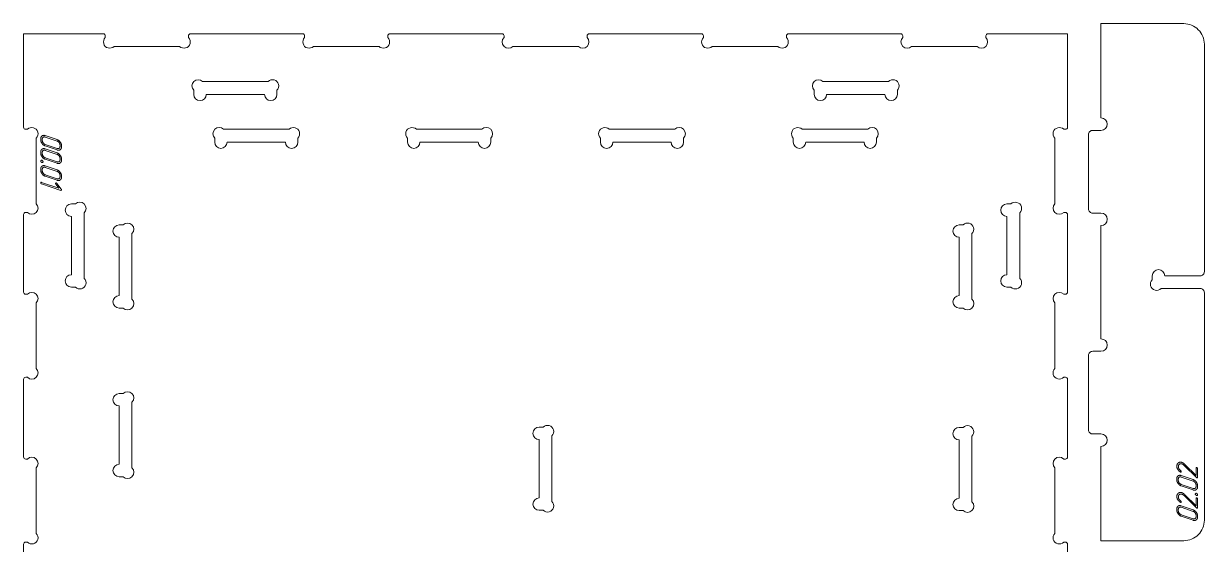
# Model space of a CAD drawing. Header units: millimetres. Extents: x 10 to 1489, y -739 to -10.
# Drawn here: x 890 to 1461, y -262 to -10 of the extents above; entities that cross this region are included whole.
import ezdxf

# ---------------------------------------------------------------- set-up
doc = ezdxf.new("R2010")
doc.units = ezdxf.units.MM
doc.layers.add('cut', color=7, linetype='Continuous', lineweight=0)
doc.layers.add('mark', color=7, linetype='Continuous', lineweight=0)

msp = doc.modelspace()

# ---------------------------------------------------------------- linework, layer by layer
at = {"layer": 'cut'}
for points in [[(1411.330394, -260.177264), (1411.330394, -214.577367, 1), (1411.330394, -208.577367), (1407.330402, -208.577367, -0.4142135624), (1405.330406, -206.577371), (1405.330406, -170.577444, -0.4142136851), (1407.330402, -168.577447), (1411.330394, -168.577447, 1), (1411.330394, -162.577447), (1411.330394, -107.777581, 1), (1411.330394, -101.777581), (1407.330402, -101.777581, -0.4142135624), (1405.330406, -99.777585), (1405.330406, -63.777658, -0.4142136851), (1407.330402, -61.777661), (1411.330394, -61.777661, 1), (1411.330394, -55.777661), (1411.330394, -10.177764), (1451.330314, -10.177764, -0.4142135624), (1461.330294, -20.177744), (1461.330294, -130.077524, -0.4142135624), (1459.330298, -132.07752), (1442.130345, -132.07752, 1), (1436.130345, -132.07752), (1436.130345, -134.034867, 1), (1440.372986, -138.277508), (1459.330298, -138.277508, -0.4142135624), (1461.330294, -140.277504), (1461.330294, -250.177284, -0.4142135624), (1451.330314, -260.177264)], [(976.896157, -38.176688, 1), (972.653516, -42.419329), (972.653516, -44.376675, 1), (978.653516, -44.376675), (1006.853435, -44.376675, 1), (1012.853435, -44.376675), (1012.853435, -42.419329, 1), (1008.610794, -38.176688)], [(1276.895557, -38.176688, 1), (1272.652916, -42.419329), (1272.652916, -44.376675, 1), (1278.652916, -44.376675), (1306.852835, -44.376675, 1), (1312.852835, -44.376675), (1312.852835, -42.419329, 1), (1308.610194, -38.176688)], [(986.996137, -61.276641, 1), (982.753496, -65.519282), (982.753496, -67.476629, 1), (988.753496, -67.476629), (1016.953415, -67.476629, 1), (1022.953415, -67.476629), (1022.953415, -65.519282, 1), (1018.710774, -61.276641)], [(1080.262617, -61.276641, 1), (1076.019976, -65.519282), (1076.019976, -67.476629, 1), (1082.019976, -67.476629), (1110.219895, -67.476629, 1), (1116.219895, -67.476629), (1116.219895, -65.519282, 1), (1111.977254, -61.276641)], [(1173.529097, -61.276641, 1), (1169.286456, -65.519282), (1169.286456, -67.476629, 1), (1175.286456, -67.476629), (1203.486376, -67.476629, 1), (1209.486376, -67.476629), (1209.486376, -65.519282, 1), (1205.243735, -61.276641)], [(1266.795577, -61.276641, 1), (1262.552936, -65.519282), (1262.552936, -67.476629, 1), (1268.552936, -67.476629), (1296.752856, -67.476629, 1), (1302.752856, -67.476629), (1302.752856, -65.519282, 1), (1298.510215, -61.276641)], [(919.653622, -101.61921, 1), (915.410981, -97.376569), (913.453634, -97.376569, 1), (913.453634, -103.376569), (913.453634, -131.576489, 1), (913.453634, -137.576489), (915.410981, -137.576489, 1), (919.653622, -133.333848)], [(1372.052717, -101.61921, 1), (1367.810076, -97.376569), (1365.852729, -97.376569, 1), (1365.852729, -103.376569), (1365.852729, -131.576489, 1), (1365.852729, -137.576489), (1367.810076, -137.576489, 1), (1372.052717, -133.333848)], [(942.753576, -111.71919, 1), (938.510935, -107.476549), (936.553588, -107.476549, 1), (936.553588, -113.476549), (936.553588, -141.676469, 1), (936.553588, -147.676469), (938.510935, -147.676469, 1), (942.753576, -143.433828)], [(1348.952763, -111.71919, 1), (1344.710122, -107.476549), (1342.752776, -107.476549, 1), (1342.752776, -113.476549), (1342.752776, -141.676469, 1), (1342.752776, -147.676469), (1344.710122, -147.676469, 1), (1348.952763, -143.433828)], [(942.753576, -193.249972, 1), (938.510935, -189.007331), (936.553588, -189.007331, 1), (936.553588, -195.007331), (936.553588, -223.20725, 1), (936.553588, -229.20725), (938.510935, -229.20725, 1), (942.753576, -224.964609)], [(1145.853169, -209.518994, 1), (1141.610528, -205.276353), (1139.653182, -205.276353, 1), (1139.653182, -211.276353), (1139.653182, -239.476273, 1), (1139.653182, -245.476273), (1141.610528, -245.476273, 1), (1145.853169, -241.233632)], [(1348.952763, -209.668994, 1), (1344.710122, -205.426353), (1342.752776, -205.426353, 1), (1342.752776, -211.426353), (1342.752776, -239.626273, 1), (1342.752776, -245.626273), (1344.710122, -245.626273, 1), (1348.952763, -241.383632)]]:
    msp.add_lwpolyline(points, format="xyb", close=True, dxfattribs=at)
msp.add_lwpolyline([(890.35368, -299.376165), (890.35368, -261.87624, -0.4142136493), (891.353678, -260.876242), (892.211027, -260.876242, 1), (896.453668, -256.633601), (896.453668, -224.918964, 1), (892.211027, -220.676323), (891.353678, -220.676323, -0.4142135573), (890.35368, -219.676325), (890.35368, -182.1764, -0.4142136493), (891.353678, -181.176402), (892.211027, -181.176402, 1), (896.453668, -176.933761), (896.453668, -145.219123, 1), (892.211027, -140.976482), (891.353678, -140.976482, -0.4142135573), (890.35368, -139.976484), (890.35368, -102.476559, -0.4142136493), (891.353678, -101.476561), (892.211027, -101.476561, 1), (896.453668, -97.23392), (896.453668, -65.519282, 1), (892.211027, -61.276641), (891.353678, -61.276641, -0.4142135624), (890.35368, -60.276643), (890.35368, -15.076734), (928.853603, -15.076734, -0.4142135624), (929.853601, -16.076732), (929.853601, -16.934081, 1), (934.096242, -21.176722), (965.81088, -21.176722, 1), (970.053521, -16.934081), (970.053521, -16.076732, -0.4142135624), (971.053519, -15.076734), (1025.253411, -15.076734, -0.4142135624), (1026.253409, -16.076732), (1026.253409, -16.934081, 1), (1030.49605, -21.176722), (1062.210687, -21.176722, 1), (1066.453328, -16.934081), (1066.453328, -16.076732, -0.4142135624), (1067.453326, -15.076734), (1121.653218, -15.076734, -0.4142135624), (1122.653216, -16.076732), (1122.653216, -16.934081, 1), (1126.895857, -21.176722), (1158.610494, -21.176722, 1), (1162.853135, -16.934081), (1162.853135, -16.076732, -0.4142135624), (1163.853134, -15.076734), (1218.053025, -15.076734, -0.4142135624), (1219.053023, -16.076732), (1219.053023, -16.934081, 1), (1223.295664, -21.176722), (1255.010302, -21.176722, 1), (1259.252943, -16.934081), (1259.252943, -16.076732, -0.4142135624), (1260.252941, -15.076734), (1314.452832, -15.076734, -0.4142135624), (1315.45283, -16.076732), (1315.45283, -16.934081, 1), (1319.695471, -21.176722), (1351.410109, -21.176722, 1), (1355.65275, -16.934081), (1355.65275, -16.076732, -0.4142135624), (1356.652748, -15.076734), (1395.152671, -15.076734), (1395.152671, -60.276643, -0.4142135624), (1394.152673, -61.276641), (1393.295324, -61.276641, 1), (1389.052683, -65.519282), (1389.052683, -97.23392, 1), (1393.295324, -101.476561), (1394.152673, -101.476561, -0.4142135624), (1395.152671, -102.476559), (1395.152671, -139.976484, -0.4142135624), (1394.152673, -140.976482), (1393.295324, -140.976482, 1), (1389.052683, -145.219123), (1389.052683, -176.933761, 1), (1393.295324, -181.176402), (1394.152673, -181.176402, -0.4142135624), (1395.152671, -182.1764), (1395.152671, -219.676325, -0.4142135624), (1394.152673, -220.676323), (1393.295324, -220.676323, 1), (1389.052683, -224.918964), (1389.052683, -256.633601, 1), (1393.295324, -260.876242), (1394.152673, -260.876242, -0.4142135624), (1395.152671, -261.87624), (1395.152671, -299.376165, -0.4142135624)], format="xyb", dxfattribs=at)
at = {"layer": 'mark'}
for points in [[(900.808504, -69.311037), (906.522778, -71.252997), (906.633339, -71.288091), (906.741807, -71.317506), (906.848182, -71.341244), (906.952465, -71.359303), (907.054655, -71.371684), (907.154752, -71.378388), (907.252757, -71.379413), (907.348669, -71.374761), (907.442489, -71.36443), (907.534216, -71.348421), (907.62385, -71.326735), (907.711392, -71.29937), (907.796841, -71.266327), (907.880197, -71.227607), (907.961461, -71.183208), (908.040632, -71.133132), (908.116316, -71.078438), (908.187116, -71.020187), (908.253034, -70.95838), (908.314069, -70.893016), (908.370222, -70.824096), (908.421491, -70.751619), (908.467878, -70.675585), (908.509381, -70.595995), (908.546002, -70.512849), (908.577741, -70.426145), (908.604596, -70.335885), (908.626569, -70.242069), (908.643659, -70.144696), (908.655866, -70.043766), (908.66319, -69.93928), (908.665631, -69.831237), (908.665631, -69.116953), (908.66312, -69.004688), (908.655587, -68.892892), (908.643031, -68.781566), (908.625453, -68.67071), (908.602852, -68.560323), (908.57523, -68.450406), (908.542585, -68.340958), (908.504917, -68.231979), (908.462228, -68.123471), (908.414516, -68.015431), (908.361781, -67.907862), (908.304025, -67.800762), (908.241246, -67.694131), (908.173445, -67.58797), (908.100621, -67.482278), (908.022775, -67.377056), (907.941581, -67.274212), (907.858713, -67.175654), (907.774171, -67.081382), (907.687955, -66.991395), (907.600064, -66.905695), (907.5105, -66.82428), (907.419261, -66.747152), (907.326348, -66.67431), (907.231761, -66.605753), (907.1355, -66.541483), (907.037565, -66.481498), (906.937956, -66.425799), (906.836673, -66.374387), (906.733715, -66.32726), (906.629084, -66.284419), (906.522778, -66.245865), (900.808504, -64.303904), (900.697092, -64.268629), (900.587857, -64.239255), (900.480798, -64.215782), (900.375916, -64.198209), (900.273209, -64.186537), (900.172679, -64.180766), (900.074326, -64.180896), (899.978149, -64.186926), (899.884148, -64.198857), (899.792323, -64.216689), (899.702675, -64.240422), (899.615203, -64.270056), (899.529907, -64.30559), (899.446788, -64.347025), (899.365845, -64.394361), (899.287078, -64.447598), (899.211828, -64.505238), (899.141431, -64.565784), (899.07589, -64.629235), (899.015204, -64.695592), (898.959373, -64.764855), (898.908396, -64.837023), (898.862275, -64.912098), (898.821008, -64.990077), (898.784596, -65.070963), (898.753039, -65.154754), (898.726337, -65.241451), (898.70449, -65.331054), (898.687498, -65.423562), (898.675361, -65.518977), (898.668079, -65.617296), (898.665651, -65.718522), (898.665651, -66.432806), (898.66812, -66.54422), (898.675528, -66.655247), (898.687875, -66.765889), (898.70516, -66.876144), (898.727384, -66.986012), (898.754546, -67.095495), (898.786647, -67.204591), (898.823687, -67.313301), (898.865665, -67.421625), (898.912581, -67.529562), (898.964437, -67.637113), (899.021231, -67.744278), (899.082963, -67.851057), (899.149635, -67.957449), (899.221244, -68.063455), (899.297793, -68.169075), (899.377773, -68.272373), (899.459679, -68.371415), (899.543509, -68.4662), (899.629265, -68.556728), (899.716946, -68.642999), (899.806553, -68.725013), (899.898085, -68.802771), (899.991541, -68.876272), (900.086923, -68.945516), (900.184231, -69.010504), (900.283463, -69.071235), (900.384621, -69.127709), (900.487704, -69.179926), (900.592712, -69.227886), (900.699645, -69.27159)], [(900.808504, -68.596753), (906.522778, -70.538713), (906.595351, -70.561737), (906.66664, -70.581031), (906.736645, -70.596597), (906.805367, -70.608433), (906.872805, -70.616539), (906.93896, -70.620917), (907.003832, -70.621565), (907.06742, -70.618484), (907.129725, -70.611674), (907.190746, -70.601135), (907.250483, -70.586866), (907.308937, -70.568868), (907.366108, -70.547141), (907.421995, -70.521684), (907.476599, -70.492499), (907.529919, -70.459584), (907.580951, -70.423575), (907.628691, -70.385109), (907.673139, -70.344184), (907.714294, -70.300802), (907.752156, -70.254962), (907.786727, -70.206663), (907.818004, -70.155907), (907.84599, -70.102693), (907.870683, -70.047021), (907.892084, -69.98889), (907.910192, -69.928302), (907.925008, -69.865256), (907.936531, -69.799752), (907.944762, -69.73179), (907.949701, -69.66137), (907.951347, -69.588492), (907.951347, -68.874208), (907.949715, -68.800229), (907.944818, -68.726509), (907.936657, -68.653046), (907.925231, -68.579841), (907.910541, -68.506893), (907.892586, -68.434203), (907.871367, -68.361771), (907.846883, -68.289596), (907.819135, -68.217679), (907.788122, -68.14602), (907.753844, -68.074619), (907.716303, -68.003475), (907.675496, -67.932588), (907.631426, -67.86196), (907.58409, -67.791589), (907.533491, -67.721475), (907.480575, -67.652891), (907.426292, -67.587107), (907.370642, -67.524123), (907.313625, -67.463939), (907.255241, -67.406555), (907.195489, -67.351972), (907.13437, -67.300189), (907.071884, -67.251206), (907.008031, -67.205023), (906.942811, -67.16164), (906.876223, -67.121058), (906.808269, -67.083276), (906.738947, -67.048294), (906.668258, -67.016112), (906.596202, -66.98673), (906.522778, -66.960149), (900.808504, -65.018188), (900.736783, -64.995499), (900.666261, -64.976594), (900.596939, -64.961473), (900.528817, -64.950136), (900.461895, -64.942583), (900.396172, -64.938815), (900.331649, -64.938831), (900.268327, -64.94263), (900.206203, -64.950214), (900.14528, -64.961583), (900.085556, -64.976735), (900.027032, -64.995672), (899.969708, -65.018392), (899.913584, -65.044897), (899.858659, -65.075186), (899.804935, -65.10926), (899.75347, -65.146305), (899.705325, -65.185512), (899.660501, -65.226878), (899.618997, -65.270406), (899.580814, -65.316094), (899.545951, -65.363943), (899.514408, -65.413953), (899.486185, -65.466123), (899.461283, -65.520453), (899.439701, -65.576945), (899.421439, -65.635597), (899.406498, -65.69641), (899.394877, -65.759383), (899.386576, -65.824517), (899.381596, -65.891812), (899.379935, -65.961267), (899.379935, -66.675551), (899.381526, -66.747827), (899.386297, -66.820012), (899.394249, -66.892107), (899.405382, -66.964111), (899.419695, -67.036024), (899.43719, -67.107847), (899.457865, -67.179578), (899.481721, -67.25122), (899.508758, -67.32277), (899.538975, -67.39423), (899.572374, -67.465599), (899.608953, -67.536878), (899.648713, -67.608065), (899.691654, -67.679162), (899.737775, -67.750169), (899.787077, -67.821085), (899.838779, -67.890556), (899.8921, -67.957228), (899.947038, -68.021101), (900.003595, -68.082175), (900.06177, -68.14045), (900.121563, -68.195927), (900.182975, -68.248604), (900.246005, -68.298483), (900.310653, -68.345563), (900.37692, -68.389844), (900.444805, -68.431326), (900.514308, -68.470009), (900.58543, -68.505893), (900.658169, -68.538979), (900.732528, -68.569265)], [(900.808504, -75.739596), (906.522778, -77.681556), (906.633339, -77.716649), (906.741807, -77.746065), (906.848182, -77.769802), (906.952465, -77.787862), (907.054655, -77.800243), (907.154752, -77.806946), (907.252757, -77.807972), (907.348669, -77.803319), (907.442489, -77.792988), (907.534216, -77.77698), (907.62385, -77.755293), (907.711392, -77.727929), (907.796841, -77.694886), (907.880197, -77.656165), (907.961461, -77.611767), (908.040632, -77.56169), (908.116316, -77.506996), (908.187116, -77.448746), (908.253034, -77.386939), (908.314069, -77.321575), (908.370222, -77.252654), (908.421491, -77.180178), (908.467878, -77.104144), (908.509381, -77.024554), (908.546002, -76.941407), (908.577741, -76.854704), (908.604596, -76.764444), (908.626569, -76.670627), (908.643659, -76.573254), (908.655866, -76.472325), (908.66319, -76.367838), (908.665631, -76.259795), (908.665631, -75.545511), (908.66312, -75.433246), (908.655587, -75.321451), (908.643031, -75.210125), (908.625453, -75.099268), (908.602852, -74.988881), (908.57523, -74.878964), (908.542585, -74.769516), (908.504917, -74.660538), (908.462228, -74.552029), (908.414516, -74.44399), (908.361781, -74.33642), (908.304025, -74.22932), (908.241246, -74.12269), (908.173445, -74.016529), (908.100621, -73.910837), (908.022775, -73.805615), (907.941581, -73.702771), (907.858713, -73.604213), (907.774171, -73.50994), (907.687955, -73.419954), (907.600064, -73.334253), (907.5105, -73.252839), (907.419261, -73.175711), (907.326348, -73.102868), (907.231761, -73.034312), (907.1355, -72.970041), (907.037565, -72.910056), (906.937956, -72.854358), (906.836673, -72.802945), (906.733715, -72.755819), (906.629084, -72.712978), (906.522778, -72.674423), (900.808504, -70.732463), (900.697092, -70.697188), (900.587857, -70.667814), (900.480798, -70.64434), (900.375916, -70.626767), (900.273209, -70.615096), (900.172679, -70.609325), (900.074326, -70.609454), (899.978149, -70.615485), (899.884148, -70.627416), (899.792323, -70.645248), (899.702675, -70.668981), (899.615203, -70.698614), (899.529907, -70.734149), (899.446788, -70.775584), (899.365845, -70.82292), (899.287078, -70.876157), (899.211828, -70.933797), (899.141431, -70.994342), (899.07589, -71.057794), (899.015204, -71.124151), (898.959373, -71.193413), (898.908396, -71.265582), (898.862275, -71.340656), (898.821008, -71.418636), (898.784596, -71.499522), (898.753039, -71.583313), (898.726337, -71.67001), (898.70449, -71.759613), (898.687498, -71.852121), (898.675361, -71.947535), (898.668079, -72.045855), (898.665651, -72.14708), (898.665651, -72.861365), (898.66812, -72.972778), (898.675528, -73.083806), (898.687875, -73.194447), (898.70516, -73.304702), (898.727384, -73.414571), (898.754546, -73.524053), (898.786647, -73.63315), (898.823687, -73.74186), (898.865665, -73.850183), (898.912581, -73.958121), (898.964437, -74.065672), (899.021231, -74.172837), (899.082963, -74.279615), (899.149635, -74.386008), (899.221244, -74.492014), (899.297793, -74.597634), (899.377773, -74.700932), (899.459679, -74.799973), (899.543509, -74.894758), (899.629265, -74.985286), (899.716946, -75.071558), (899.806553, -75.153572), (899.898085, -75.23133), (899.991541, -75.304831), (900.086923, -75.374075), (900.184231, -75.439063), (900.283463, -75.499793), (900.384621, -75.556267), (900.487704, -75.608484), (900.592712, -75.656445), (900.699645, -75.700149)], [(900.808504, -75.025311), (906.522778, -76.967272), (906.595351, -76.990295), (906.66664, -77.00959), (906.736645, -77.025155), (906.805367, -77.036991), (906.872805, -77.045098), (906.93896, -77.049475), (907.003832, -77.050124), (907.06742, -77.047043), (907.129725, -77.040233), (907.190746, -77.029693), (907.250483, -77.015424), (907.308937, -76.997426), (907.366108, -76.975699), (907.421995, -76.950243), (907.476599, -76.921057), (907.529919, -76.888142), (907.580951, -76.852134), (907.628691, -76.813667), (907.673139, -76.772743), (907.714294, -76.729361), (907.752156, -76.68352), (907.786727, -76.635222), (907.818004, -76.584466), (907.84599, -76.531251), (907.870683, -76.475579), (907.892084, -76.417449), (907.910192, -76.356861), (907.925008, -76.293815), (907.936531, -76.22831), (907.944762, -76.160348), (907.949701, -76.089928), (907.951347, -76.01705), (907.951347, -75.302766), (907.949715, -75.228788), (907.944818, -75.155067), (907.936657, -75.081604), (907.925231, -75.008399), (907.910541, -74.935452), (907.892586, -74.862762), (907.871367, -74.790329), (907.846883, -74.718155), (907.819135, -74.646238), (907.788122, -74.574579), (907.753844, -74.503177), (907.716303, -74.432033), (907.675496, -74.361147), (907.631426, -74.290518), (907.58409, -74.220147), (907.533491, -74.150034), (907.480575, -74.08145), (907.426292, -74.015665), (907.370642, -73.952681), (907.313625, -73.892497), (907.255241, -73.835114), (907.195489, -73.78053), (907.13437, -73.728747), (907.071884, -73.679764), (907.008031, -73.633581), (906.942811, -73.590199), (906.876223, -73.549616), (906.808269, -73.511834), (906.738947, -73.476852), (906.668258, -73.44467), (906.596202, -73.415289), (906.522778, -73.388707), (900.808504, -71.446747), (900.736783, -71.424058), (900.666261, -71.405152), (900.596939, -71.390031), (900.528817, -71.378695), (900.461895, -71.371142), (900.396172, -71.367373), (900.331649, -71.367389), (900.268327, -71.371189), (900.206203, -71.378773), (900.14528, -71.390141), (900.085556, -71.405294), (900.027032, -71.42423), (899.969708, -71.446951), (899.913584, -71.473456), (899.858659, -71.503745), (899.804935, -71.537818), (899.75347, -71.574864), (899.705325, -71.61407), (899.660501, -71.655437), (899.618997, -71.698965), (899.580814, -71.744653), (899.545951, -71.792502), (899.514408, -71.842511), (899.486185, -71.894681), (899.461283, -71.949012), (899.439701, -72.005503), (899.421439, -72.064156), (899.406498, -72.124968), (899.394877, -72.187942), (899.386576, -72.253076), (899.381596, -72.32037), (899.379935, -72.389825), (899.379935, -73.10411), (899.381526, -73.176386), (899.386297, -73.248571), (899.394249, -73.320666), (899.405382, -73.392669), (899.419695, -73.464583), (899.43719, -73.536405), (899.457865, -73.608137), (899.481721, -73.679778), (899.508758, -73.751329), (899.538975, -73.822789), (899.572374, -73.894158), (899.608953, -73.965436), (899.648713, -74.036624), (899.691654, -74.107721), (899.737775, -74.178727), (899.787077, -74.249643), (899.838779, -74.319114), (899.8921, -74.385786), (899.947038, -74.449659), (900.003595, -74.510733), (900.06177, -74.569009), (900.121563, -74.624485), (900.182975, -74.677163), (900.246005, -74.727042), (900.310653, -74.774121), (900.37692, -74.818402), (900.444805, -74.859884), (900.514308, -74.898567), (900.58543, -74.934452), (900.658169, -74.967537), (900.732528, -74.997824)], [(900.808504, -83.953865), (906.522778, -85.895825), (906.633339, -85.930919), (906.741807, -85.960334), (906.848182, -85.984071), (906.952465, -86.002131), (907.054655, -86.014512), (907.154752, -86.021216), (907.252757, -86.022241), (907.348669, -86.017588), (907.442489, -86.007258), (907.534216, -85.991249), (907.62385, -85.969563), (907.711392, -85.942198), (907.796841, -85.909155), (907.880197, -85.870435), (907.961461, -85.826036), (908.040632, -85.775959), (908.116316, -85.721265), (908.187116, -85.663015), (908.253034, -85.601208), (908.314069, -85.535844), (908.370222, -85.466924), (908.421491, -85.394447), (908.467878, -85.318413), (908.509381, -85.238823), (908.546002, -85.155676), (908.577741, -85.068973), (908.604596, -84.978713), (908.626569, -84.884897), (908.643659, -84.787524), (908.655866, -84.686594), (908.66319, -84.582108), (908.665631, -84.474065), (908.665631, -83.75978), (908.66312, -83.647515), (908.655587, -83.53572), (908.643031, -83.424394), (908.625453, -83.313538), (908.602852, -83.203151), (908.57523, -83.093233), (908.542585, -82.983786), (908.504917, -82.874807), (908.462228, -82.766299), (908.414516, -82.658259), (908.361781, -82.55069), (908.304025, -82.44359), (908.241246, -82.336959), (908.173445, -82.230798), (908.100621, -82.125106), (908.022775, -82.019884), (907.941581, -81.91704), (907.858713, -81.818482), (907.774171, -81.724209), (907.687955, -81.634223), (907.600064, -81.548523), (907.5105, -81.467108), (907.419261, -81.38998), (907.326348, -81.317137), (907.231761, -81.248581), (907.1355, -81.18431), (907.037565, -81.124326), (906.937956, -81.068627), (906.836673, -81.017215), (906.733715, -80.970088), (906.629084, -80.927247), (906.522778, -80.888692), (900.808504, -78.946732), (900.697092, -78.911457), (900.587857, -78.882083), (900.480798, -78.858609), (900.375916, -78.841037), (900.273209, -78.829365), (900.172679, -78.823594), (900.074326, -78.823724), (899.978149, -78.829754), (899.884148, -78.841685), (899.792323, -78.859517), (899.702675, -78.88325), (899.615203, -78.912884), (899.529907, -78.948418), (899.446788, -78.989853), (899.365845, -79.037189), (899.287078, -79.090426), (899.211828, -79.148066), (899.141431, -79.208612), (899.07589, -79.272063), (899.015204, -79.33842), (898.959373, -79.407683), (898.908396, -79.479851), (898.862275, -79.554925), (898.821008, -79.632905), (898.784596, -79.713791), (898.753039, -79.797582), (898.726337, -79.884279), (898.70449, -79.973882), (898.687498, -80.06639), (898.675361, -80.161804), (898.668079, -80.260124), (898.665651, -80.36135), (898.665651, -81.075634), (898.66812, -81.187048), (898.675528, -81.298075), (898.687875, -81.408717), (898.70516, -81.518972), (898.727384, -81.62884), (898.754546, -81.738323), (898.786647, -81.847419), (898.823687, -81.956129), (898.865665, -82.064453), (898.912581, -82.17239), (898.964437, -82.279941), (899.021231, -82.387106), (899.082963, -82.493885), (899.149635, -82.600277), (899.221244, -82.706283), (899.297793, -82.811903), (899.377773, -82.915201), (899.459679, -83.014243), (899.543509, -83.109027), (899.629265, -83.199556), (899.716946, -83.285827), (899.806553, -83.367841), (899.898085, -83.445599), (899.991541, -83.5191), (900.086923, -83.588344), (900.184231, -83.653332), (900.283463, -83.714063), (900.384621, -83.770537), (900.487704, -83.822754), (900.592712, -83.870714), (900.699645, -83.914418)], [(899.737078, -76.975531), (899.735257, -76.926488), (899.729795, -76.878468), (899.720692, -76.83147), (899.707948, -76.785494), (899.691563, -76.74054), (899.671536, -76.696608), (899.647869, -76.653698), (899.62056, -76.611811), (899.58961, -76.570945), (899.555019, -76.531102), (899.517072, -76.492385), (899.479489, -76.456149), (899.443412, -76.42281), (899.408842, -76.392369), (899.375778, -76.364826), (899.344221, -76.34018), (899.314171, -76.318432), (899.285628, -76.299582), (899.258591, -76.283629), (899.233061, -76.270574), (899.209037, -76.260417), (899.203267, -76.25833), (899.194678, -76.255439), (899.174746, -76.249194), (899.135447, -76.238777), (899.0969, -76.231126), (899.059107, -76.226242), (899.022068, -76.224124), (898.985782, -76.224772), (898.950249, -76.228186), (898.915469, -76.234367), (898.881443, -76.243313), (898.84817, -76.255026), (898.815651, -76.269505), (898.793129, -76.284822), (898.772438, -76.30207), (898.753578, -76.321248), (898.736549, -76.342357), (898.721352, -76.365396), (898.707985, -76.390366), (898.696449, -76.417266), (898.686745, -76.446097), (898.678871, -76.476858), (898.672829, -76.50955), (898.668617, -76.544172), (898.666237, -76.580725), (898.665693, -76.619378), (898.667158, -76.659048), (898.670715, -76.697989), (898.676365, -76.736203), (898.684108, -76.77369), (898.693944, -76.810449), (898.705871, -76.846481), (898.719892, -76.881785), (898.736005, -76.916362), (898.754211, -76.950211), (898.77451, -76.983332), (898.796901, -77.015727), (898.821385, -77.047393), (898.847815, -77.078261), (898.902118, -77.135481), (898.957468, -77.186254), (899.013865, -77.23058), (899.071307, -77.26846), (899.129796, -77.299892), (899.189332, -77.324878), (899.219398, -77.334861), (899.249244, -77.342714), (899.278828, -77.348384), (899.308151, -77.351872), (899.337213, -77.353178), (899.366012, -77.352301), (899.394551, -77.349241), (899.422827, -77.343999), (899.450842, -77.336574), (899.478596, -77.326967), (899.506088, -77.315177), (899.533318, -77.301205), (899.586408, -77.267099), (899.610473, -77.248152), (899.632446, -77.228232), (899.652326, -77.207339), (899.670113, -77.185474), (899.685808, -77.162635), (899.69941, -77.138824), (899.71092, -77.114041), (899.720337, -77.088284), (899.727661, -77.061555), (899.732892, -77.033853), (899.736031, -77.005178)], [(900.808504, -83.239581), (906.522778, -85.181541), (906.595351, -85.204565), (906.66664, -85.223859), (906.736645, -85.239424), (906.805367, -85.25126), (906.872805, -85.259367), (906.93896, -85.263745), (907.003832, -85.264393), (907.06742, -85.261312), (907.129725, -85.254502), (907.190746, -85.243962), (907.250483, -85.229694), (907.308937, -85.211696), (907.366108, -85.189969), (907.421995, -85.164512), (907.476599, -85.135327), (907.529919, -85.102412), (907.580951, -85.066403), (907.628691, -85.027937), (907.673139, -84.987012), (907.714294, -84.94363), (907.752156, -84.89779), (907.786727, -84.849491), (907.818004, -84.798735), (907.84599, -84.745521), (907.870683, -84.689848), (907.892084, -84.631718), (907.910192, -84.57113), (907.925008, -84.508084), (907.936531, -84.44258), (907.944762, -84.374618), (907.949701, -84.304198), (907.951347, -84.23132), (907.951347, -83.517035), (907.949715, -83.443057), (907.944818, -83.369337), (907.936657, -83.295874), (907.925231, -83.222668), (907.910541, -83.149721), (907.892586, -83.077031), (907.871367, -83.004599), (907.846883, -82.932424), (907.819135, -82.860507), (907.788122, -82.788848), (907.753844, -82.717446), (907.716303, -82.646302), (907.675496, -82.575416), (907.631426, -82.504788), (907.58409, -82.434417), (907.533491, -82.364303), (907.480575, -82.295719), (907.426292, -82.229935), (907.370642, -82.166951), (907.313625, -82.106767), (907.255241, -82.049383), (907.195489, -81.9948), (907.13437, -81.943016), (907.071884, -81.894033), (907.008031, -81.847851), (906.942811, -81.804468), (906.876223, -81.763886), (906.808269, -81.726103), (906.738947, -81.691121), (906.668258, -81.65894), (906.596202, -81.629558), (906.522778, -81.602977), (900.808504, -79.661016), (900.736783, -79.638327), (900.666261, -79.619422), (900.596939, -79.604301), (900.528817, -79.592964), (900.461895, -79.585411), (900.396172, -79.581643), (900.331649, -79.581658), (900.268327, -79.585458), (900.206203, -79.593042), (900.14528, -79.604411), (900.085556, -79.619563), (900.027032, -79.6385), (899.969708, -79.66122), (899.913584, -79.687725), (899.858659, -79.718014), (899.804935, -79.752088), (899.75347, -79.789133), (899.705325, -79.828339), (899.660501, -79.869706), (899.618997, -79.913234), (899.580814, -79.958922), (899.545951, -80.006771), (899.514408, -80.05678), (899.486185, -80.108951), (899.461283, -80.163281), (899.439701, -80.219773), (899.421439, -80.278425), (899.406498, -80.339238), (899.394877, -80.402211), (899.386576, -80.467345), (899.381596, -80.534639), (899.379935, -80.604095), (899.379935, -81.318379), (899.381526, -81.390655), (899.386297, -81.46284), (899.394249, -81.534935), (899.405382, -81.606939), (899.419695, -81.678852), (899.43719, -81.750674), (899.457865, -81.822406), (899.481721, -81.894048), (899.508758, -81.965598), (899.538975, -82.037058), (899.572374, -82.108427), (899.608953, -82.179705), (899.648713, -82.250893), (899.691654, -82.32199), (899.737775, -82.392997), (899.787077, -82.463912), (899.838779, -82.533383), (899.8921, -82.600055), (899.947038, -82.663928), (900.003595, -82.725003), (900.06177, -82.783278), (900.121563, -82.838755), (900.182975, -82.891432), (900.246005, -82.941311), (900.310653, -82.988391), (900.37692, -83.032672), (900.444805, -83.074154), (900.514308, -83.112837), (900.58543, -83.148721), (900.658169, -83.181806), (900.732528, -83.212093)], [(899.021342, -87.625063), (908.317083, -90.784208), (908.346034, -90.793077), (908.373918, -90.799635), (908.400735, -90.803884), (908.426485, -90.805822), (908.451168, -90.805451), (908.474783, -90.802769), (908.497331, -90.797777), (908.518812, -90.790476), (908.539226, -90.780864), (908.558572, -90.768942), (908.576816, -90.754775), (908.593503, -90.739207), (908.608494, -90.722498), (908.621787, -90.704649), (908.633383, -90.685659), (908.643282, -90.665528), (908.651484, -90.644256), (908.657989, -90.621844), (908.662797, -90.59829), (908.665908, -90.573596), (908.667025, -90.521074), (908.661146, -90.468019), (908.648212, -90.415584), (908.628224, -90.363769), (908.60118, -90.312574), (908.567082, -90.262), (906.417533, -87.395822), (906.372979, -87.35555), (906.332453, -87.319999), (906.295956, -87.289171), (906.263487, -87.263066), (906.235047, -87.241683), (906.210634, -87.225022), (906.190251, -87.213083), (906.173895, -87.205867), (906.136955, -87.19499), (906.101358, -87.187916), (906.067103, -87.184645), (906.034191, -87.185178), (906.002622, -87.189514), (905.972396, -87.197654), (905.943512, -87.209596), (905.915971, -87.225343), (905.890781, -87.244231), (905.86895, -87.265601), (905.850477, -87.289453), (905.835363, -87.315786), (905.823608, -87.344601), (905.815211, -87.375897), (905.810173, -87.409675), (905.808494, -87.445934), (905.810168, -87.479984), (905.81519, -87.514279), (905.823561, -87.548818), (905.83528, -87.583601), (905.850347, -87.618628), (905.868762, -87.653899), (905.890525, -87.689415), (905.915637, -87.725174), (907.451348, -89.775728), (899.021119, -86.910667), (898.976227, -86.897107), (898.934463, -86.887955), (898.895828, -86.883212), (898.860322, -86.882877), (898.827943, -86.88695), (898.798694, -86.895433), (898.772572, -86.908323), (898.74958, -86.925622), (898.72949, -86.963326), (898.71208, -86.998146), (898.697348, -87.030081), (898.685294, -87.059132), (898.675919, -87.085299), (898.669223, -87.108581), (898.665205, -87.128979), (898.663865, -87.146492), (898.665206, -87.18534), (898.66923, -87.223313), (898.675935, -87.26041), (898.685322, -87.296632), (898.697391, -87.331978), (898.712142, -87.366449), (898.729576, -87.400044), (898.749691, -87.432764), (898.775835, -87.46509), (898.804211, -87.495048), (898.834819, -87.522637), (898.86766, -87.547859), (898.902732, -87.570712), (898.940037, -87.591197), (898.979574, -87.609314)], [(1449.702525, -226.957965), (1449.830649, -227.02292), (1449.868876, -227.034178), (1449.90521, -227.041332), (1449.939649, -227.044383), (1449.972195, -227.043331), (1450.002847, -227.038175), (1450.031604, -227.028916), (1450.058469, -227.015553), (1450.083439, -226.998088), (1450.105961, -226.977447), (1450.12548, -226.954558), (1450.141996, -226.929421), (1450.155509, -226.902036), (1450.166019, -226.872404), (1450.173527, -226.840523), (1450.178031, -226.806395), (1450.179532, -226.770019), (1450.167542, -226.707903), (1450.152887, -226.650237), (1450.135567, -226.597021), (1450.115582, -226.548256), (1450.083571, -226.500342), (1450.04446, -226.454479), (1449.998248, -226.410666), (1449.944935, -226.368904), (1449.863831, -226.307671), (1449.785752, -226.246212), (1449.710699, -226.184526), (1449.638671, -226.122612), (1449.56967, -226.060471), (1449.503693, -225.998103), (1449.440743, -225.935508), (1449.380818, -225.872686), (1449.323918, -225.809636), (1449.270044, -225.74636), (1449.219196, -225.682856), (1449.171373, -225.619125), (1449.126576, -225.555167), (1449.084805, -225.490982), (1449.046059, -225.42657), (1449.010338, -225.36193), (1448.9772, -225.297276), (1448.946199, -225.232818), (1448.917337, -225.168557), (1448.890612, -225.104492), (1448.866025, -225.040624), (1448.843577, -224.976952), (1448.823266, -224.913477), (1448.805093, -224.850199), (1448.789059, -224.787117), (1448.775162, -224.724232), (1448.763403, -224.661544), (1448.753782, -224.599052), (1448.746299, -224.536757), (1448.740954, -224.474658), (1448.737747, -224.412756), (1448.736678, -224.351051), (1448.738853, -224.262616), (1448.745377, -224.175884), (1448.75625, -224.090853), (1448.771472, -224.007525), (1448.791043, -223.925898), (1448.814964, -223.845973), (1448.843233, -223.767751), (1448.875852, -223.69123), (1448.912041, -223.617486), (1448.951019, -223.547592), (1448.992788, -223.481549), (1449.037347, -223.419356), (1449.084697, -223.361014), (1449.134836, -223.306521), (1449.187766, -223.25588), (1449.243485, -223.209089), (1449.306794, -223.159676), (1449.371831, -223.115426), (1449.438598, -223.07634), (1449.507094, -223.042418), (1449.577319, -223.013659), (1449.649272, -222.990064), (1449.722955, -222.971632), (1449.798367, -222.958364), (1449.875508, -222.95026), (1449.954378, -222.947318), (1450.034977, -222.949541), (1450.117305, -222.956927), (1450.201362, -222.969477), (1450.287148, -222.98719), (1450.374663, -223.010067), (1450.463907, -223.038107), (1450.531485, -223.062416), (1450.598616, -223.089251), (1450.665302, -223.118611), (1450.73154, -223.150495), (1450.797333, -223.184905), (1450.862678, -223.22184), (1450.927578, -223.2613), (1450.992031, -223.303285), (1451.241919, -223.49536), (1451.520266, -223.740003), (1457.451393, -229.677044), (1457.488844, -229.711643), (1457.529881, -229.741218), (1457.574502, -229.765772), (1457.62271, -229.785303), (1457.659735, -229.796312), (1457.695868, -229.803893), (1457.731108, -229.808045), (1457.765455, -229.808768), (1457.798909, -229.806064), (1457.83147, -229.799931), (1457.863139, -229.790369), (1457.893914, -229.777379), (1457.920674, -229.756013), (1457.943865, -229.733211), (1457.963489, -229.708971), (1457.979545, -229.683294), (1457.992033, -229.656181), (1458.000952, -229.62763), (1458.006304, -229.597643), (1458.008088, -229.566219), (1458.008088, -225.294799), (1458.006303, -225.252562), (1458.000945, -225.211568), (1457.992017, -225.171815), (1457.979517, -225.133304), (1457.963445, -225.096034), (1457.943803, -225.060006), (1457.920588, -225.025219), (1457.893803, -224.991674), (1457.865008, -224.960125), (1457.835767, -224.931323), (1457.80608, -224.90527), (1457.775946, -224.881965), (1457.745366, -224.861408), (1457.714339, -224.8436), (1457.682866, -224.82854), (1457.650946, -224.816228), (1457.619027, -224.807179), (1457.587553, -224.801852), (1457.556527, -224.800246), (1457.525946, -224.802361), (1457.495813, -224.808198), (1457.466125, -224.817756), (1457.436884, -224.831035), (1457.408089, -224.848036), (1457.381304, -224.867728), (1457.35809, -224.88908), (1457.338447, -224.912092), (1457.322375, -224.936764), (1457.309875, -224.963096), (1457.300947, -224.991088), (1457.29559, -225.020741), (1457.293804, -225.052054), (1457.293804, -228.652046), (1451.919373, -223.275606), (1451.838618, -223.199984), (1451.75962, -223.127722), (1451.682378, -223.05882), (1451.606894, -222.993277), (1451.533166, -222.931093), (1451.461195, -222.87227), (1451.390981, -222.816806), (1451.322524, -222.764701), (1451.255823, -222.715957), (1451.190879, -222.670571), (1451.127581, -222.628459), (1451.064477, -222.588492), (1450.937513, -222.513952), (1450.80954, -222.446604), (1450.680559, -222.386448), (1450.550569, -222.333484), (1450.485196, -222.3097), (1450.468813, -222.304034), (1450.464715, -222.302635), (1450.461356, -222.301494), (1450.455379, -222.299475), (1450.431523, -222.29156), (1450.336883, -222.262483), (1450.243498, -222.237537), (1450.151367, -222.216721), (1450.060491, -222.200035), (1449.970869, -222.187481), (1449.882502, -222.179057), (1449.79539, -222.174763), (1449.709532, -222.174601), (1449.624929, -222.178569), (1449.54158, -222.186667), (1449.459486, -222.198897), (1449.378647, -222.215257), (1449.299062, -222.235747), (1449.220732, -222.260368), (1449.143656, -222.28912), (1449.067835, -222.322003), (1448.993269, -222.359016), (1448.919957, -222.40016), (1448.8479, -222.445435), (1448.777097, -222.49484), (1448.707549, -222.548376), (1448.643513, -222.602752), (1448.582551, -222.659114), (1448.524663, -222.717463), (1448.469848, -222.777798), (1448.418107, -222.84012), (1448.36944, -222.904428), (1448.323847, -222.970722), (1448.281327, -223.039003), (1448.241881, -223.10927), (1448.205509, -223.181524), (1448.17221, -223.255763), (1448.141986, -223.33199), (1448.114834, -223.410202), (1448.090757, -223.490401), (1448.069753, -223.572586), (1448.051823, -223.656758), (1448.036967, -223.742916), (1448.025184, -223.83106), (1448.016476, -223.921191), (1448.01084, -224.013308), (1448.008279, -224.107411), (1448.008119, -224.131248), (1448.00811, -224.142122), (1448.008132, -224.150825), (1448.008491, -224.185605), (1448.014226, -224.324223), (1448.026843, -224.462041), (1448.046342, -224.599059), (1448.072724, -224.735276), (1448.105988, -224.870693), (1448.146133, -225.005309), (1448.193161, -225.139125), (1448.247071, -225.27214), (1448.307864, -225.404355), (1448.375538, -225.535769), (1448.393532, -225.568498), (1448.413306, -225.603831), (1448.455618, -225.676582), (1448.499838, -225.748507), (1448.545967, -225.819605), (1448.594003, -225.889876), (1448.643947, -225.95932), (1448.695799, -226.027938), (1448.749559, -226.095728), (1448.805226, -226.162691), (1448.862802, -226.228828), (1448.922285, -226.294137), (1448.983677, -226.35862), (1449.046976, -226.422275), (1449.112183, -226.485104), (1449.179298, -226.547106), (1449.248321, -226.608281), (1449.319252, -226.668629), (1449.392091, -226.72815), (1449.466837, -226.786844), (1449.543492, -226.844711), (1449.622054, -226.901752)], [(1455.865235, -230.616551), (1450.150961, -228.674591), (1450.040401, -228.639498), (1449.931933, -228.610082), (1449.825557, -228.586345), (1449.721274, -228.568285), (1449.619084, -228.555904), (1449.518987, -228.549201), (1449.420982, -228.548175), (1449.32507, -228.552828), (1449.23125, -228.563159), (1449.139523, -228.579167), (1449.049889, -228.600854), (1448.962347, -228.628218), (1448.876898, -228.661261), (1448.793542, -228.699982), (1448.712278, -228.74438), (1448.633107, -228.794457), (1448.557424, -228.849151), (1448.486623, -228.907401), (1448.420705, -228.969208), (1448.35967, -229.034572), (1448.303518, -229.103493), (1448.252248, -229.175969), (1448.205862, -229.252003), (1448.164358, -229.331593), (1448.127737, -229.41474), (1448.095999, -229.501443), (1448.069143, -229.591703), (1448.047171, -229.68552), (1448.030081, -229.782893), (1448.017874, -229.883822), (1448.01055, -229.988309), (1448.008108, -230.096352), (1448.008108, -230.810636), (1448.010619, -230.922901), (1448.018153, -231.034696), (1448.030709, -231.146022), (1448.048287, -231.256879), (1448.070887, -231.367266), (1448.09851, -231.477183), (1448.131155, -231.586631), (1448.168822, -231.695609), (1448.211512, -231.804118), (1448.259224, -231.912157), (1448.311958, -232.019727), (1448.369715, -232.126827), (1448.432494, -232.233457), (1448.500295, -232.339618), (1448.573118, -232.44531), (1448.650964, -232.550532), (1448.732158, -232.653376), (1448.815026, -232.751935), (1448.899569, -232.846207), (1448.985785, -232.936193), (1449.073675, -233.021894), (1449.16324, -233.103308), (1449.254479, -233.180436), (1449.347391, -233.253279), (1449.441978, -233.321835), (1449.538239, -233.386106), (1449.636174, -233.446091), (1449.735783, -233.501789), (1449.837067, -233.553202), (1449.940024, -233.600328), (1450.044656, -233.643169), (1450.150961, -233.681724), (1455.865235, -235.623684), (1455.976647, -235.658959), (1456.085882, -235.688333), (1456.192941, -235.711807), (1456.297824, -235.72938), (1456.40053, -235.741051), (1456.50106, -235.746822), (1456.599414, -235.746693), (1456.695591, -235.740662), (1456.789592, -235.728731), (1456.881416, -235.710899), (1456.971065, -235.687166), (1457.058537, -235.657533), (1457.143832, -235.621998), (1457.226951, -235.580563), (1457.307894, -235.533227), (1457.386661, -235.47999), (1457.461912, -235.42235), (1457.532308, -235.361805), (1457.597849, -235.298353), (1457.658535, -235.231996), (1457.714367, -235.162734), (1457.765343, -235.090565), (1457.811465, -235.015491), (1457.852731, -234.937511), (1457.889143, -234.856625), (1457.9207, -234.772834), (1457.947402, -234.686137), (1457.969249, -234.596534), (1457.986241, -234.504026), (1457.998378, -234.408612), (1458.005661, -234.310292), (1458.008088, -234.209067), (1458.008088, -233.494782), (1458.005619, -233.383369), (1457.998211, -233.272341), (1457.985865, -233.1617), (1457.968579, -233.051445), (1457.946356, -232.941576), (1457.919193, -232.832094), (1457.887092, -232.722997), (1457.850053, -232.614287), (1457.808075, -232.505964), (1457.761158, -232.398026), (1457.709303, -232.290475), (1457.652509, -232.18331), (1457.590776, -232.076532), (1457.524105, -231.970139), (1457.452495, -231.864133), (1457.375947, -231.758513), (1457.295966, -231.655215), (1457.214061, -231.556174), (1457.13023, -231.461389), (1457.044474, -231.370861), (1456.956793, -231.28459), (1456.867187, -231.202575), (1456.775655, -231.124817), (1456.682198, -231.051316), (1456.586816, -230.982072), (1456.489509, -230.917084), (1456.390276, -230.856354), (1456.289118, -230.79988), (1456.186036, -230.747663), (1456.081027, -230.699702), (1455.974094, -230.655998)], [(1455.865235, -231.330836), (1450.150961, -229.388875), (1450.078389, -229.365852), (1450.0071, -229.346557), (1449.937094, -229.330992), (1449.868372, -229.319156), (1449.800934, -229.311049), (1449.734779, -229.306672), (1449.669907, -229.306023), (1449.606319, -229.309104), (1449.544015, -229.315915), (1449.482994, -229.326454), (1449.423256, -229.340723), (1449.364802, -229.358721), (1449.307631, -229.380448), (1449.251744, -229.405904), (1449.19714, -229.43509), (1449.14382, -229.468005), (1449.092788, -229.504013), (1449.045048, -229.54248), (1449.000601, -229.583404), (1448.959446, -229.626786), (1448.921583, -229.672627), (1448.887013, -229.720925), (1448.855735, -229.771681), (1448.827749, -229.824896), (1448.803056, -229.880568), (1448.781656, -229.938698), (1448.763548, -229.999286), (1448.748732, -230.062332), (1448.737208, -230.127837), (1448.728977, -230.195799), (1448.724039, -230.266219), (1448.722393, -230.339097), (1448.722393, -231.053381), (1448.724025, -231.127359), (1448.728922, -231.20108), (1448.737083, -231.274543), (1448.748509, -231.347748), (1448.763199, -231.420695), (1448.781154, -231.493385), (1448.802373, -231.565818), (1448.826857, -231.637992), (1448.854605, -231.709909), (1448.885618, -231.781568), (1448.919895, -231.85297), (1448.957437, -231.924114), (1448.998243, -231.995), (1449.042314, -232.065629), (1449.089649, -232.136), (1449.140249, -232.206113), (1449.193164, -232.274697), (1449.247447, -232.340482), (1449.303097, -232.403466), (1449.360114, -232.46365), (1449.418499, -232.521033), (1449.47825, -232.575617), (1449.539369, -232.6274), (1449.601855, -232.676383), (1449.665708, -232.722566), (1449.730928, -232.765948), (1449.797516, -232.806531), (1449.865471, -232.844313), (1449.934792, -232.879295), (1450.005482, -232.911477), (1450.077538, -232.940858), (1450.150961, -232.96744), (1455.865235, -234.9094), (1455.936957, -234.932089), (1456.007478, -234.950995), (1456.0768, -234.966116), (1456.144922, -234.977452), (1456.211845, -234.985005), (1456.277567, -234.988774), (1456.34209, -234.988758), (1456.405413, -234.984958), (1456.467536, -234.977374), (1456.52846, -234.966006), (1456.588183, -234.950853), (1456.646707, -234.931917), (1456.704031, -234.909196), (1456.760155, -234.882691), (1456.81508, -234.852402), (1456.868805, -234.818329), (1456.92027, -234.781283), (1456.968414, -234.742077), (1457.013238, -234.70071), (1457.054742, -234.657182), (1457.092925, -234.611494), (1457.127789, -234.563645), (1457.159332, -234.513636), (1457.187554, -234.461466), (1457.212456, -234.407135), (1457.234038, -234.350644), (1457.2523, -234.291992), (1457.267242, -234.231179), (1457.278863, -234.168205), (1457.287163, -234.103071), (1457.292144, -234.035777), (1457.293804, -233.966322), (1457.293804, -233.252037), (1457.292214, -233.179761), (1457.287442, -233.107576), (1457.27949, -233.035481), (1457.268358, -232.963478), (1457.254044, -232.891564), (1457.23655, -232.819742), (1457.215874, -232.74801), (1457.192018, -232.676369), (1457.164982, -232.604818), (1457.134764, -232.533358), (1457.101366, -232.461989), (1457.064787, -232.390711), (1457.025027, -232.319523), (1456.982086, -232.248426), (1456.935964, -232.17742), (1456.886662, -232.106504), (1456.83496, -232.037033), (1456.78164, -231.970361), (1456.726701, -231.906488), (1456.670145, -231.845414), (1456.611969, -231.787138), (1456.552176, -231.731662), (1456.490764, -231.678984), (1456.427734, -231.629105), (1456.363086, -231.582026), (1456.296819, -231.537745), (1456.228934, -231.496263), (1456.159431, -231.45758), (1456.08831, -231.421695), (1456.01557, -231.38861), (1455.941212, -231.358323)], [(1449.702525, -241.600793), (1449.830649, -241.665748), (1449.868876, -241.677006), (1449.90521, -241.68416), (1449.939649, -241.687211), (1449.972195, -241.686158), (1450.002847, -241.681003), (1450.031604, -241.671744), (1450.058469, -241.658381), (1450.083439, -241.640916), (1450.105961, -241.620274), (1450.12548, -241.597385), (1450.141996, -241.572249), (1450.155509, -241.544864), (1450.166019, -241.515231), (1450.173527, -241.483351), (1450.178031, -241.449223), (1450.179532, -241.412847), (1450.167542, -241.350731), (1450.152887, -241.293065), (1450.135567, -241.239849), (1450.115582, -241.191084), (1450.083571, -241.14317), (1450.04446, -241.097306), (1449.998248, -241.053494), (1449.944935, -241.011732), (1449.863831, -240.950499), (1449.785752, -240.88904), (1449.710699, -240.827353), (1449.638671, -240.76544), (1449.56967, -240.703299), (1449.503693, -240.640931), (1449.440743, -240.578336), (1449.380818, -240.515513), (1449.323918, -240.452464), (1449.270044, -240.389188), (1449.219196, -240.325684), (1449.171373, -240.261953), (1449.126576, -240.197995), (1449.084805, -240.13381), (1449.046059, -240.069398), (1449.010338, -240.004758), (1448.9772, -239.940104), (1448.946199, -239.875646), (1448.917337, -239.811384), (1448.890612, -239.74732), (1448.866025, -239.683452), (1448.843577, -239.61978), (1448.823266, -239.556305), (1448.805093, -239.493027), (1448.789059, -239.429945), (1448.775162, -239.36706), (1448.763403, -239.304372), (1448.753782, -239.24188), (1448.746299, -239.179585), (1448.740954, -239.117486), (1448.737747, -239.055584), (1448.736678, -238.993878), (1448.738853, -238.905444), (1448.745377, -238.818711), (1448.75625, -238.733681), (1448.771472, -238.650352), (1448.791043, -238.568726), (1448.814964, -238.488801), (1448.843233, -238.410579), (1448.875852, -238.334058), (1448.912041, -238.260314), (1448.951019, -238.19042), (1448.992788, -238.124377), (1449.037347, -238.062184), (1449.084697, -238.003841), (1449.134836, -237.949349), (1449.187766, -237.898708), (1449.243485, -237.851916), (1449.306794, -237.802503), (1449.371831, -237.758254), (1449.438598, -237.719168), (1449.507094, -237.685246), (1449.577319, -237.656487), (1449.649272, -237.632892), (1449.722955, -237.61446), (1449.798367, -237.601192), (1449.875508, -237.593087), (1449.954378, -237.590146), (1450.034977, -237.592369), (1450.117305, -237.599755), (1450.201362, -237.612305), (1450.287148, -237.630018), (1450.374663, -237.652894), (1450.463907, -237.680935), (1450.531485, -237.705244), (1450.598616, -237.732079), (1450.665302, -237.761439), (1450.73154, -237.793323), (1450.797333, -237.827733), (1450.862678, -237.864668), (1450.927578, -237.904128), (1450.992031, -237.946113), (1451.241919, -238.138188), (1451.520266, -238.382831), (1457.451393, -244.319872), (1457.488844, -244.35447), (1457.529881, -244.384046), (1457.574502, -244.4086), (1457.62271, -244.428131), (1457.659735, -244.43914), (1457.695868, -244.446721), (1457.731108, -244.450873), (1457.765455, -244.451596), (1457.798909, -244.448892), (1457.83147, -244.442758), (1457.863139, -244.433197), (1457.893914, -244.420207), (1457.920674, -244.398841), (1457.943865, -244.376038), (1457.963489, -244.351799), (1457.979545, -244.326122), (1457.992033, -244.299009), (1458.000952, -244.270458), (1458.006304, -244.240471), (1458.008088, -244.209047), (1458.008088, -239.937627), (1458.006303, -239.89539), (1458.000945, -239.854396), (1457.992017, -239.814643), (1457.979517, -239.776131), (1457.963445, -239.738862), (1457.943803, -239.702834), (1457.920588, -239.668047), (1457.893803, -239.634502), (1457.865008, -239.602952), (1457.835767, -239.574151), (1457.80608, -239.548098), (1457.775946, -239.524793), (1457.745366, -239.504236), (1457.714339, -239.486428), (1457.682866, -239.471368), (1457.650946, -239.459056), (1457.619027, -239.450007), (1457.587553, -239.44468), (1457.556527, -239.443074), (1457.525946, -239.445189), (1457.495813, -239.451026), (1457.466125, -239.460584), (1457.436884, -239.473863), (1457.408089, -239.490864), (1457.381304, -239.510556), (1457.35809, -239.531908), (1457.338447, -239.554919), (1457.322375, -239.579592), (1457.309875, -239.605924), (1457.300947, -239.633916), (1457.29559, -239.663569), (1457.293804, -239.694882), (1457.293804, -243.294874), (1451.919373, -237.918434), (1451.838618, -237.842812), (1451.75962, -237.77055), (1451.682378, -237.701647), (1451.606894, -237.636104), (1451.533166, -237.573921), (1451.461195, -237.515097), (1451.390981, -237.459633), (1451.322524, -237.407529), (1451.255823, -237.358784), (1451.190879, -237.313399), (1451.127581, -237.271287), (1451.064477, -237.23132), (1450.937513, -237.15678), (1450.80954, -237.089432), (1450.680559, -237.029276), (1450.550569, -236.976312), (1450.485196, -236.952527), (1450.468813, -236.946862), (1450.464715, -236.945463), (1450.461356, -236.944322), (1450.455379, -236.942303), (1450.431523, -236.934388), (1450.336883, -236.905311), (1450.243498, -236.880364), (1450.151367, -236.859548), (1450.060491, -236.842863), (1449.970869, -236.830309), (1449.882502, -236.821885), (1449.79539, -236.817591), (1449.709532, -236.817429), (1449.624929, -236.821397), (1449.54158, -236.829495), (1449.459486, -236.841725), (1449.378647, -236.858084), (1449.299062, -236.878575), (1449.220732, -236.903196), (1449.143656, -236.931948), (1449.067835, -236.964831), (1448.993269, -237.001844), (1448.919957, -237.042988), (1448.8479, -237.088262), (1448.777097, -237.137668), (1448.707549, -237.191203), (1448.643513, -237.24558), (1448.582551, -237.301942), (1448.524663, -237.360291), (1448.469848, -237.420626), (1448.418107, -237.482948), (1448.36944, -237.547256), (1448.323847, -237.61355), (1448.281327, -237.681831), (1448.241881, -237.752098), (1448.205509, -237.824352), (1448.17221, -237.898591), (1448.141986, -237.974817), (1448.114834, -238.05303), (1448.090757, -238.133229), (1448.069753, -238.215414), (1448.051823, -238.299586), (1448.036967, -238.385744), (1448.025184, -238.473888), (1448.016476, -238.564019), (1448.01084, -238.656136), (1448.008279, -238.750239), (1448.008119, -238.774076), (1448.00811, -238.78495), (1448.008132, -238.793653), (1448.008491, -238.828433), (1448.014226, -238.967051), (1448.026843, -239.104869), (1448.046342, -239.241887), (1448.072724, -239.378104), (1448.105988, -239.513521), (1448.146133, -239.648137), (1448.193161, -239.781953), (1448.247071, -239.914968), (1448.307864, -240.047183), (1448.375538, -240.178597), (1448.393532, -240.211326), (1448.413306, -240.246659), (1448.455618, -240.31941), (1448.499838, -240.391335), (1448.545967, -240.462433), (1448.594003, -240.532704), (1448.643947, -240.602148), (1448.695799, -240.670765), (1448.749559, -240.738556), (1448.805226, -240.805519), (1448.862802, -240.871656), (1448.922285, -240.936965), (1448.983677, -241.001448), (1449.046976, -241.065103), (1449.112183, -241.127932), (1449.179298, -241.189934), (1449.248321, -241.251109), (1449.319252, -241.311457), (1449.392091, -241.370978), (1449.466837, -241.429672), (1449.543492, -241.487539), (1449.622054, -241.54458)], [(1456.936662, -237.594886), (1456.938482, -237.643928), (1456.943944, -237.691948), (1456.953047, -237.738947), (1456.965791, -237.784923), (1456.982177, -237.829877), (1457.002203, -237.873808), (1457.025871, -237.916718), (1457.053179, -237.958606), (1457.084129, -237.999471), (1457.118721, -238.039315), (1457.156667, -238.078032), (1457.194251, -238.114268), (1457.230328, -238.147606), (1457.264898, -238.178047), (1457.297961, -238.20559), (1457.329518, -238.230236), (1457.359568, -238.251984), (1457.388112, -238.270834), (1457.415149, -238.286787), (1457.440679, -238.299842), (1457.464702, -238.31), (1457.470473, -238.312086), (1457.479061, -238.314977), (1457.498993, -238.321223), (1457.538293, -238.331639), (1457.576839, -238.33929), (1457.614632, -238.344174), (1457.651672, -238.346292), (1457.687958, -238.345644), (1457.723491, -238.34223), (1457.75827, -238.33605), (1457.792296, -238.327103), (1457.825569, -238.31539), (1457.858089, -238.300911), (1457.88061, -238.285594), (1457.901301, -238.268346), (1457.920161, -238.249168), (1457.93719, -238.228059), (1457.952388, -238.20502), (1457.965754, -238.18005), (1457.97729, -238.15315), (1457.986995, -238.124319), (1457.994868, -238.093558), (1458.000911, -238.060866), (1458.005122, -238.026244), (1458.007502, -237.989691), (1458.008046, -237.951038), (1458.006582, -237.911369), (1458.003024, -237.872427), (1457.997374, -237.834213), (1457.989631, -237.796726), (1457.979796, -237.759967), (1457.967868, -237.723935), (1457.953847, -237.688631), (1457.937734, -237.654055), (1457.919528, -237.620205), (1457.89923, -237.587084), (1457.876839, -237.55469), (1457.852355, -237.523023), (1457.825925, -237.492155), (1457.771621, -237.434935), (1457.716271, -237.384162), (1457.659875, -237.339836), (1457.602432, -237.301957), (1457.543943, -237.270524), (1457.484408, -237.245539), (1457.454342, -237.235556), (1457.424496, -237.227702), (1457.394911, -237.222032), (1457.365588, -237.218544), (1457.336527, -237.217238), (1457.307727, -237.218116), (1457.279189, -237.221175), (1457.250912, -237.226417), (1457.222897, -237.233842), (1457.195143, -237.243449), (1457.167652, -237.255239), (1457.140421, -237.269212), (1457.087331, -237.303317), (1457.063266, -237.322264), (1457.041293, -237.342184), (1457.021413, -237.363077), (1457.003626, -237.384943), (1456.987931, -237.407781), (1456.974329, -237.431592), (1456.96282, -237.456376), (1456.953403, -237.482132), (1456.946079, -237.508861), (1456.940847, -237.536563), (1456.937708, -237.565238)], [(1455.865235, -245.259379), (1450.150961, -243.317419), (1450.040401, -243.282326), (1449.931933, -243.25291), (1449.825557, -243.229173), (1449.721274, -243.211113), (1449.619084, -243.198732), (1449.518987, -243.192029), (1449.420982, -243.191003), (1449.32507, -243.195656), (1449.23125, -243.205986), (1449.139523, -243.221995), (1449.049889, -243.243682), (1448.962347, -243.271046), (1448.876898, -243.304089), (1448.793542, -243.342809), (1448.712278, -243.387208), (1448.633107, -243.437285), (1448.557424, -243.491979), (1448.486623, -243.550229), (1448.420705, -243.612036), (1448.35967, -243.6774), (1448.303518, -243.74632), (1448.252248, -243.818797), (1448.205862, -243.894831), (1448.164358, -243.974421), (1448.127737, -244.057568), (1448.095999, -244.144271), (1448.069143, -244.234531), (1448.047171, -244.328347), (1448.030081, -244.425721), (1448.017874, -244.52665), (1448.01055, -244.631137), (1448.008108, -244.739179), (1448.008108, -245.453464), (1448.010619, -245.565729), (1448.018153, -245.677524), (1448.030709, -245.78885), (1448.048287, -245.899707), (1448.070887, -246.010093), (1448.09851, -246.120011), (1448.131155, -246.229459), (1448.168822, -246.338437), (1448.211512, -246.446946), (1448.259224, -246.554985), (1448.311958, -246.662554), (1448.369715, -246.769655), (1448.432494, -246.876285), (1448.500295, -246.982446), (1448.573118, -247.088138), (1448.650964, -247.19336), (1448.732158, -247.296204), (1448.815026, -247.394762), (1448.899569, -247.489035), (1448.985785, -247.579021), (1449.073675, -247.664721), (1449.16324, -247.746136), (1449.254479, -247.823264), (1449.347391, -247.896107), (1449.441978, -247.964663), (1449.538239, -248.028934), (1449.636174, -248.088918), (1449.735783, -248.144617), (1449.837067, -248.19603), (1449.940024, -248.243156), (1450.044656, -248.285997), (1450.150961, -248.324552), (1455.865235, -250.266512), (1455.976647, -250.301787), (1456.085882, -250.331161), (1456.192941, -250.354635), (1456.297824, -250.372207), (1456.40053, -250.383879), (1456.50106, -250.38965), (1456.599414, -250.389521), (1456.695591, -250.38349), (1456.789592, -250.371559), (1456.881416, -250.353727), (1456.971065, -250.329994), (1457.058537, -250.30036), (1457.143832, -250.264826), (1457.226951, -250.223391), (1457.307894, -250.176055), (1457.386661, -250.122818), (1457.461912, -250.065178), (1457.532308, -250.004633), (1457.597849, -249.941181), (1457.658535, -249.874824), (1457.714367, -249.805561), (1457.765343, -249.733393), (1457.811465, -249.658319), (1457.852731, -249.580339), (1457.889143, -249.499453), (1457.9207, -249.415662), (1457.947402, -249.328965), (1457.969249, -249.239362), (1457.986241, -249.146854), (1457.998378, -249.05144), (1458.005661, -248.95312), (1458.008088, -248.851894), (1458.008088, -248.13761), (1458.005619, -248.026196), (1457.998211, -247.915169), (1457.985865, -247.804528), (1457.968579, -247.694273), (1457.946356, -247.584404), (1457.919193, -247.474921), (1457.887092, -247.365825), (1457.850053, -247.257115), (1457.808075, -247.148792), (1457.761158, -247.040854), (1457.709303, -246.933303), (1457.652509, -246.826138), (1457.590776, -246.71936), (1457.524105, -246.612967), (1457.452495, -246.506961), (1457.375947, -246.401341), (1457.295966, -246.298043), (1457.214061, -246.199001), (1457.13023, -246.104217), (1457.044474, -246.013689), (1456.956793, -245.927417), (1456.867187, -245.845403), (1456.775655, -245.767645), (1456.682198, -245.694144), (1456.586816, -245.6249), (1456.489509, -245.559912), (1456.390276, -245.499182), (1456.289118, -245.442708), (1456.186036, -245.39049), (1456.081027, -245.34253), (1455.974094, -245.298826)], [(1455.865235, -245.973664), (1450.150961, -244.031703), (1450.078389, -244.008679), (1450.0071, -243.989385), (1449.937094, -243.97382), (1449.868372, -243.961984), (1449.800934, -243.953877), (1449.734779, -243.949499), (1449.669907, -243.948851), (1449.606319, -243.951932), (1449.544015, -243.958742), (1449.482994, -243.969282), (1449.423256, -243.98355), (1449.364802, -244.001548), (1449.307631, -244.023276), (1449.251744, -244.048732), (1449.19714, -244.077918), (1449.14382, -244.110833), (1449.092788, -244.146841), (1449.045048, -244.185307), (1449.000601, -244.226232), (1448.959446, -244.269614), (1448.921583, -244.315455), (1448.887013, -244.363753), (1448.855735, -244.414509), (1448.827749, -244.467724), (1448.803056, -244.523396), (1448.781656, -244.581526), (1448.763548, -244.642114), (1448.748732, -244.70516), (1448.737208, -244.770664), (1448.728977, -244.838626), (1448.724039, -244.909047), (1448.722393, -244.981925), (1448.722393, -245.696209), (1448.724025, -245.770187), (1448.728922, -245.843908), (1448.737083, -245.91737), (1448.748509, -245.990576), (1448.763199, -246.063523), (1448.781154, -246.136213), (1448.802373, -246.208645), (1448.826857, -246.28082), (1448.854605, -246.352737), (1448.885618, -246.424396), (1448.919895, -246.495798), (1448.957437, -246.566942), (1448.998243, -246.637828), (1449.042314, -246.708457), (1449.089649, -246.778828), (1449.140249, -246.848941), (1449.193164, -246.917525), (1449.247447, -246.98331), (1449.303097, -247.046294), (1449.360114, -247.106477), (1449.418499, -247.163861), (1449.47825, -247.218445), (1449.539369, -247.270228), (1449.601855, -247.319211), (1449.665708, -247.365394), (1449.730928, -247.408776), (1449.797516, -247.449359), (1449.865471, -247.487141), (1449.934792, -247.522123), (1450.005482, -247.554305), (1450.077538, -247.583686), (1450.150961, -247.610267), (1455.865235, -249.552228), (1455.936957, -249.574917), (1456.007478, -249.593822), (1456.0768, -249.608943), (1456.144922, -249.62028), (1456.211845, -249.627833), (1456.277567, -249.631601), (1456.34209, -249.631586), (1456.405413, -249.627786), (1456.467536, -249.620202), (1456.52846, -249.608834), (1456.588183, -249.593681), (1456.646707, -249.574745), (1456.704031, -249.552024), (1456.760155, -249.525519), (1456.81508, -249.49523), (1456.868805, -249.461157), (1456.92027, -249.424111), (1456.968414, -249.384905), (1457.013238, -249.343538), (1457.054742, -249.30001), (1457.092925, -249.254322), (1457.127789, -249.206473), (1457.159332, -249.156464), (1457.187554, -249.104294), (1457.212456, -249.049963), (1457.234038, -248.993471), (1457.2523, -248.934819), (1457.267242, -248.874007), (1457.278863, -248.811033), (1457.287163, -248.745899), (1457.292144, -248.678605), (1457.293804, -248.609149), (1457.293804, -247.894865), (1457.292214, -247.822589), (1457.287442, -247.750404), (1457.27949, -247.678309), (1457.268358, -247.606305), (1457.254044, -247.534392), (1457.23655, -247.46257), (1457.215874, -247.390838), (1457.192018, -247.319197), (1457.164982, -247.247646), (1457.134764, -247.176186), (1457.101366, -247.104817), (1457.064787, -247.033539), (1457.025027, -246.962351), (1456.982086, -246.891254), (1456.935964, -246.820247), (1456.886662, -246.749332), (1456.83496, -246.679861), (1456.78164, -246.613189), (1456.726701, -246.549316), (1456.670145, -246.488241), (1456.611969, -246.429966), (1456.552176, -246.37449), (1456.490764, -246.321812), (1456.427734, -246.271933), (1456.363086, -246.224854), (1456.296819, -246.180573), (1456.228934, -246.139091), (1456.159431, -246.100407), (1456.08831, -246.064523), (1456.01557, -246.031438), (1455.941212, -246.001151)]]:
    msp.add_lwpolyline(points, close=True, dxfattribs=at)

doc.saveas('drawing.dxf')
